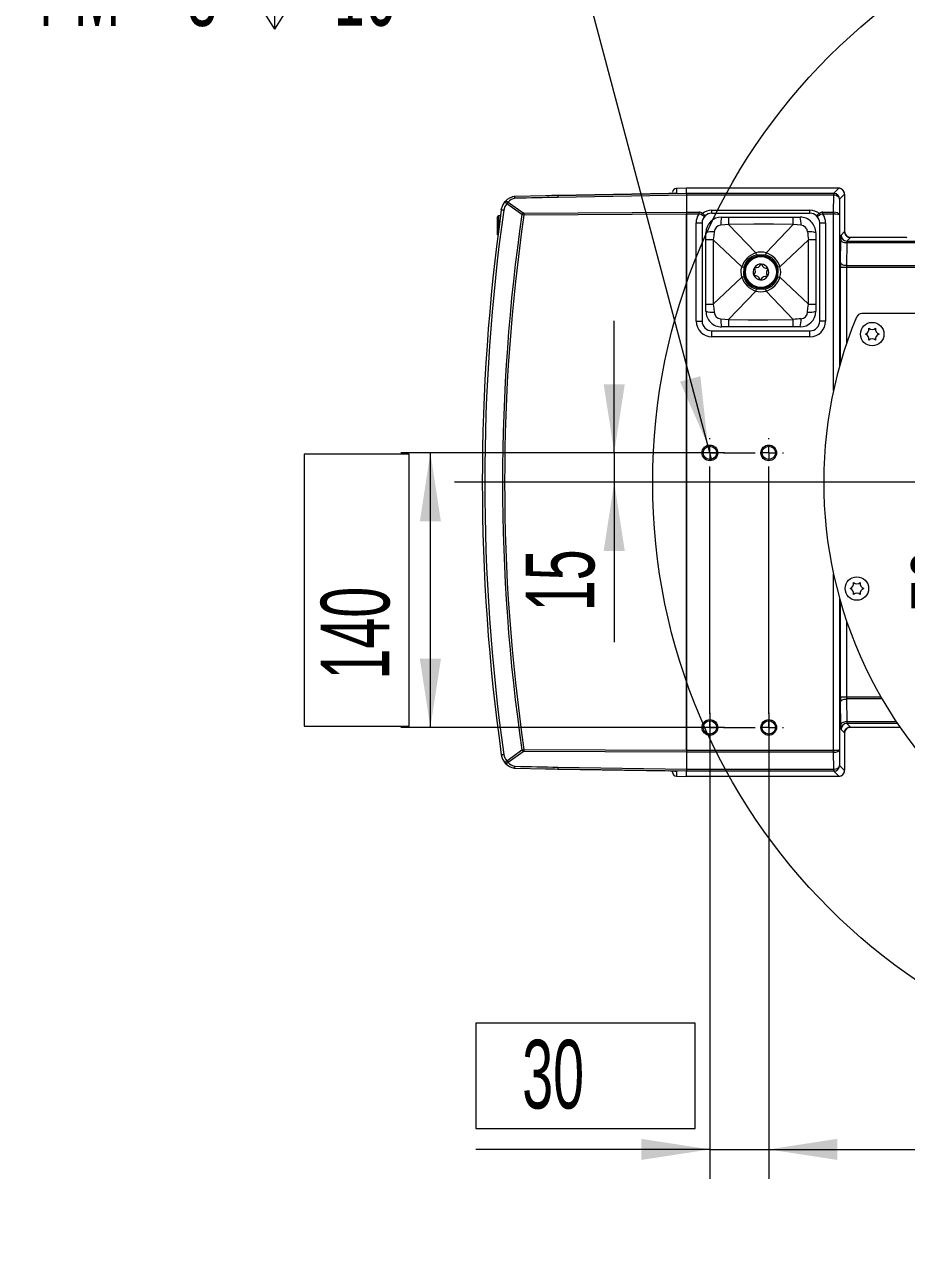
# Model space of a CAD drawing. Header units: millimetres. Extents: x 26 to 585, y 36 to 406.
# Drawn here: x 36.4 to 81.3, y 141.7 to 203.9 of the extents above; entities that cross this region are included whole.
import ezdxf

# ---------------------------------------------------------------- set-up
doc = ezdxf.new("R2010")
doc.units = ezdxf.units.MM
doc.styles.add('SLDTEXTSTYLE0', font='TXT', dxfattribs={"width": 0.605})
doc.dimstyles.new('SLDDIMSTYLE0', dxfattribs={"dimtxt": 3.5, "dimasz": 3.5, "dimexe": 0, "dimexo": 0.0625, "dimgap": 0.875, "dimtad": 1, "dimtoh": 1, "dimlfac": 10, "dimrnd": 1e-09, "dimzin": 12, "dimdsep": 46, "dimtxsty": 'SLDTEXTSTYLE0', "dimsah": 1, "dimcen": 0.09, "dimadec": 0, "dimazin": 0, "dimtfac": 1, "dimtdec": 3, "dimtofl": 0, "dimtmove": 0, "dimatfit": 3, "dimfxl": 1, "dimfrac": 2, "dimtolj": 1, "dimtzin": 12, "dimarcsym": 0})
doc.dimstyles.new('SLDDIMSTYLE1', dxfattribs={"dimtxt": 3.5, "dimasz": 3.5, "dimexe": 0, "dimexo": 0.0625, "dimgap": 0.875, "dimtad": 1, "dimtoh": 1, "dimlfac": 10, "dimrnd": 1e-09, "dimzin": 12, "dimdsep": 46, "dimtxsty": 'SLDTEXTSTYLE0', "dimsah": 1, "dimcen": 0.09, "dimadec": 0, "dimazin": 0, "dimtfac": 1, "dimtdec": 3, "dimtofl": 0, "dimtmove": 0, "dimatfit": 3, "dimfxl": 1, "dimfrac": 2, "dimtolj": 1, "dimtzin": 12, "dimarcsym": 0})
doc.dimstyles.new('SLDDIMSTYLE2', dxfattribs={"dimtxt": 3.5, "dimasz": 3.5, "dimexe": 0, "dimexo": 0.0625, "dimgap": -0.875, "dimtad": 1, "dimtoh": 1, "dimlfac": 10, "dimrnd": 1e-09, "dimzin": 12, "dimdsep": 46, "dimtxsty": 'SLDTEXTSTYLE0', "dimsah": 1, "dimcen": 0.09, "dimadec": 0, "dimazin": 0, "dimtfac": 1, "dimtdec": 3, "dimtofl": 0, "dimtmove": 0, "dimatfit": 3, "dimfxl": 1, "dimfrac": 2, "dimtolj": 1, "dimtzin": 12, "dimarcsym": 0})
doc.dimstyles.new('SLDDIMSTYLE3', dxfattribs={"dimtxt": 3.5, "dimasz": 3.5, "dimexe": 0, "dimexo": 0.0625, "dimgap": -0.875, "dimtad": 1, "dimtoh": 1, "dimlfac": 10, "dimrnd": 1e-09, "dimzin": 12, "dimdsep": 46, "dimtxsty": 'SLDTEXTSTYLE0', "dimsah": 1, "dimcen": 0.09, "dimadec": 0, "dimazin": 0, "dimtfac": 1, "dimtdec": 3, "dimtofl": 0, "dimtmove": 0, "dimatfit": 3, "dimfxl": 1, "dimfrac": 2, "dimtolj": 1, "dimtzin": 12, "dimarcsym": 0})
doc.dimstyles.new('SLDDIMSTYLE4', dxfattribs={"dimtxt": 3.5, "dimasz": 3.5, "dimexe": 0, "dimexo": 0.0625, "dimgap": 0.875, "dimtad": 0, "dimtih": 1, "dimtoh": 1, "dimlfac": 10, "dimrnd": 1e-09, "dimzin": 12, "dimdsep": 46, "dimtxsty": 'SLDTEXTSTYLE0', "dimblk1": 'NONE', "dimsah": 1, "dimcen": 0, "dimadec": 0, "dimazin": 0, "dimtfac": 1, "dimtdec": 3, "dimtmove": 0, "dimatfit": 3, "dimldrblk": 'NONE', "dimfxl": 1, "dimfrac": 2, "dimtolj": 1, "dimtzin": 12, "dimarcsym": 0})

# ---------------------------------------------------------------- blocks, each defined once
blk = doc.blocks.new('*D28')
at = {"color": 7, "linetype": 'Continuous', "lineweight": 0, "transparency": 16777216}
for p, q in [((86.087, 180.599), (86.087, 187.329)), ((86.087, 172.799), (86.087, 180.599)), ((113.029, 172.799), (84.587, 172.799)), ((86.087, 172.799), (86.087, 166.068))]:
    blk.add_line(p, q, dxfattribs=at)
for points in [[(86.087, 180.599), (86.626, 184.099), (85.549, 184.099)], [(86.087, 172.799), (85.549, 169.299), (86.626, 169.299)]]:
    blk.add_solid(points, dxfattribs=at)
at = {"color": 7, "linetype": 'Continuous', "lineweight": 0, "transparency": 16777216, "insert": (81.575, 174.026), "char_height": 3.5, "attachment_point": 1, "rotation": 90, "style": 'SLDTEXTSTYLE0'}
blk.add_mtext('78', dxfattribs=at)
blk = doc.blocks.new('*D29')
at = {"color": 7, "linetype": 'Continuous', "lineweight": 0, "transparency": 16777216}
for p, q in [((55.989, 182.027), (50.623, 182.027)), ((50.623, 182.027), (50.623, 168.17)), ((72.058, 182.099), (55.562, 182.099)), ((55.989, 168.17), (55.989, 182.027)), ((57.062, 168.099), (57.062, 182.099)), ((50.623, 168.17), (55.989, 168.17)), ((72.058, 168.099), (55.562, 168.099))]:
    blk.add_line(p, q, dxfattribs=at)
for points in [[(57.062, 182.099), (56.524, 178.599), (57.601, 178.599)], [(57.062, 168.099), (57.601, 171.599), (56.524, 171.599)]]:
    blk.add_solid(points, dxfattribs=at)
at = {"color": 7, "linetype": 'Continuous', "lineweight": 0, "transparency": 16777216, "insert": (51.477, 169.757), "char_height": 3.5, "attachment_point": 1, "rotation": 90, "style": 'SLDTEXTSTYLE0'}
blk.add_mtext(' 140 ', dxfattribs=at)
blk = doc.blocks.new('*D30')
at = {"color": 7, "linetype": 'Continuous', "lineweight": 0, "transparency": 16777216}
for p, q in [((71.308, 168.849), (71.308, 145.085)), ((74.308, 168.849), (74.308, 145.085)), ((59.371, 153.024), (59.371, 147.658)), ((70.56, 153.024), (59.371, 153.024)), ((70.56, 147.658), (70.56, 153.024)), ((59.371, 147.658), (70.56, 147.658)), ((71.308, 146.585), (59.371, 146.585)), ((71.308, 146.585), (74.308, 146.585)), ((74.308, 146.585), (81.039, 146.585))]:
    blk.add_line(p, q, dxfattribs=at)
for points in [[(71.308, 146.585), (67.808, 147.123), (67.808, 146.046)], [(74.308, 146.585), (77.808, 146.046), (77.808, 147.123)]]:
    blk.add_solid(points, dxfattribs=at)
at = {"color": 7, "linetype": 'Continuous', "lineweight": 0, "transparency": 16777216, "insert": (60.958, 152.17), "char_height": 3.5, "attachment_point": 1, "style": 'SLDTEXTSTYLE0'}
blk.add_mtext(' 30 ', dxfattribs=at)
blk = doc.blocks.new('*D31')
at = {"color": 7, "linetype": 'Continuous', "lineweight": 0, "transparency": 16777216}
for p, q in [((66.433, 182.099), (66.433, 188.829)), ((72.058, 182.099), (64.933, 182.099)), ((66.433, 182.099), (66.433, 180.599)), ((66.433, 180.599), (66.433, 172.438))]:
    blk.add_line(p, q, dxfattribs=at)
for points in [[(66.433, 182.099), (66.971, 185.599), (65.894, 185.599)], [(66.433, 180.599), (65.894, 177.099), (66.971, 177.099)]]:
    blk.add_solid(points, dxfattribs=at)
at = {"color": 7, "linetype": 'Continuous', "lineweight": 0, "transparency": 16777216, "insert": (61.921, 174.026), "char_height": 3.5, "attachment_point": 1, "rotation": 90, "style": 'SLDTEXTSTYLE0'}
blk.add_mtext('15', dxfattribs=at)
blk = doc.blocks.new('SW_SYMBOL_HOLE_DEPTH')
at = {"color": 0, "linetype": 'Continuous', "lineweight": 0}
for p, q in [((0, 875), (800, 875)), ((400, 875), (400, 75)), ((100, 555), (400, 75)), ((700, 555), (400, 75))]:
    blk.add_line(p, q, dxfattribs=at)
blk = doc.blocks.new('*D32')
at = {"color": 7, "linetype": 'Continuous', "lineweight": 0, "transparency": 16777216}
for p, q in [((65.073, 205.538), (59.073, 205.538)), ((71.205, 182.485), (65.073, 205.538)), ((71.411, 181.712), (71.205, 182.485))]:
    blk.add_line(p, q, dxfattribs=at)
blk.add_solid([(71.205, 182.485), (70.826, 186.006), (69.785, 185.729)], dxfattribs=at)
at = {"color": 7, "linetype": 'Continuous', "lineweight": 0, "transparency": 16777216, "xscale": 0.004511737089201878, "yscale": 0.004511737089201878, "zscale": 0.004511737089201878}
blk.add_blockref('SW_SYMBOL_HOLE_DEPTH', (47.311, 203.361), dxfattribs=at)
at = {"color": 7, "linetype": 'Continuous', "lineweight": 0, "transparency": 16777216, "char_height": 3.5, "attachment_point": 1, "style": 'SLDTEXTSTYLE0'}
for s, insert in [('4-M', (36.37, 207.367)), ('8', (44.643, 207.367)), ('16', (52.145, 207.377))]:
    blk.add_mtext(s, dxfattribs=dict(at, insert=insert))
blk = doc.blocks.new('_NONE')
blk = doc.blocks.new('*D34')
at = {"color": 7, "linetype": 'Continuous', "lineweight": 0, "transparency": 16777216}
for p, q in [((74.308, 168.849), (74.308, 145.085)), ((99.108, 155.838), (99.108, 145.085)), ((74.308, 146.585), (99.108, 146.585))]:
    blk.add_line(p, q, dxfattribs=at)
for points in [[(74.308, 146.585), (77.808, 146.046), (77.808, 147.123)], [(99.108, 146.585), (95.608, 147.123), (95.608, 146.046)]]:
    blk.add_solid(points, dxfattribs=at)
at = {"color": 7, "linetype": 'Continuous', "lineweight": 0, "transparency": 16777216, "insert": (82.701, 151.096), "char_height": 3.5, "attachment_point": 1, "style": 'SLDTEXTSTYLE0'}
blk.add_mtext('248', dxfattribs=at)
blk = doc.blocks.new('SW_CENTERMARKSYMBOL_7')
at = {"color": 0, "linetype": 'Continuous', "lineweight": 0}
for p, q in [((0, 0.7), (0, 22.319)), ((-0.7, 0), (-40.809, 0)), ((0, 0), (-0.35, 0)), ((0, 0), (0, 0.35)), ((0, 0), (0, -0.35)), ((0, 0), (0.35, 0)), ((0.7, 0), (43.821, 0)), ((0, -0.7), (0, -24.761))]:
    blk.add_line(p, q, dxfattribs=at)
blk = doc.blocks.new('SW_CENTERMARKSYMBOL_8')
at = {"color": 0, "linetype": 'Continuous', "lineweight": 0}
for p, q in [((0, 0.7), (0, 0.75)), ((3, 0.7), (3, 0.75)), ((-0.7, 0), (-0.75, 0)), ((0, 0), (-0.35, 0)), ((0, 0), (0, 0.35)), ((0, 0), (0, -0.35)), ((0, 0), (0.35, 0)), ((0.7, 0), (2.3, 0)), ((3, 0), (2.65, 0)), ((3, 0), (3, 0.35)), ((3, 0), (3, -0.35)), ((3, 0), (3.35, 0)), ((3.7, 0), (3.75, 0)), ((0, -13.3), (0, -0.7)), ((3, -13.3), (3, -0.7)), ((0, -14), (0, -13.65)), ((3, -14), (3, -13.65)), ((-0.7, -14), (-0.75, -14)), ((0, -14), (-0.35, -14)), ((0, -14), (0, -14.35)), ((0, -14), (0.35, -14)), ((0.7, -14), (2.3, -14)), ((3, -14), (2.65, -14)), ((3, -14), (3, -14.35)), ((3, -14), (3.35, -14)), ((3.7, -14), (3.75, -14)), ((0, -14.7), (0, -14.75)), ((3, -14.7), (3, -14.75))]:
    blk.add_line(p, q, dxfattribs=at)

msp = doc.modelspace()

# ---------------------------------------------------------------- linework, layer by layer
at = {"color": 7, "linetype": 'Continuous', "lineweight": 15}
for p, q in [((70.108221, 195.593251), (69.604729, 195.584307)), ((69.604729, 195.584307), (69.604729, 195.336769)), ((70.108221, 195.331714), (70.108221, 195.593251)), ((77.876891, 195.587922), (70.108221, 195.587922)), ((70.108221, 195.331714), (70.108221, 195.587922)), ((77.620685, 195.331714), (77.876891, 195.587922)), ((61.022742, 194.886043), (61.797164, 194.337895)), ((61.341015, 195.172048), (61.224131, 195.144961)), ((61.356963, 195.174178), (61.36894, 195.175172)), ((61.369283, 195.172166), (61.36894, 195.175172)), ((62.939242, 195.207215), (61.369244, 195.174135)), ((63.564155, 195.218616), (70.108221, 195.331714)), ((69.21171, 195.318931), (63.564155, 195.218616)), ((70.108221, 195.23386), (63.564155, 195.120762)), ((70.108221, 195.331714), (70.108221, 195.23386)), ((70.108221, 195.331714), (77.620685, 195.331714)), ((70.108221, 195.23386), (70.108221, 194.366493)), ((70.108221, 195.233845), (70.108221, 194.366501)), ((77.620685, 195.233845), (70.108221, 195.233845)), ((77.613167, 194.366501), (77.622154, 195.233835)), ((77.620685, 195.233845), (77.620685, 195.331714)), ((77.921612, 195.032733), (77.913366, 194.236951)), ((78.176845, 195.287968), (77.921612, 195.032733)), ((78.182174, 193.331444), (78.182174, 194.988013)), ((60.47822, 193.718577), (60.47822, 194.12734)), ((60.634939, 194.181097), (60.526476, 194.17731)), ((60.67846, 194.494857), (60.678091, 194.492229)), ((61.831699, 194.32684), (70.108221, 194.366493)), ((70.108221, 194.264408), (61.831699, 194.224755)), ((70.108221, 194.366501), (70.743478, 194.366501)), ((70.108221, 194.366493), (70.108221, 194.264408)), ((70.108221, 166.932746), (70.108221, 194.264408)), ((70.743478, 194.264399), (70.108221, 194.264399)), ((70.108221, 194.264399), (70.108221, 166.932755)), ((70.743478, 194.366501), (70.743478, 194.264399)), ((71.408219, 194.319297), (71.408219, 194.466146)), ((71.408219, 194.466146), (76.40822, 194.466146)), ((71.408219, 194.319297), (76.40822, 194.319297)), ((71.908219, 194.119296), (72.266723, 194.119296)), ((72.266723, 194.119296), (75.549717, 194.119296)), ((75.549717, 194.119296), (75.908221, 194.119296)), ((76.40822, 194.319297), (76.40822, 194.466146)), ((77.072963, 194.264399), (77.072963, 194.366501)), ((77.072963, 194.366501), (77.613167, 194.366501)), ((77.613167, 194.264399), (77.072963, 194.264399)), ((77.613167, 194.264399), (77.613167, 194.366501)), ((77.613411, 194.264399), (77.613167, 194.264399)), ((60.47822, 193.718577), (60.526476, 193.718577)), ((60.47822, 193.207461), (60.47822, 193.718577)), ((70.60822, 188.819296), (70.60822, 193.819296)), ((70.60822, 193.819296), (70.90822, 193.819296)), ((70.90822, 193.819296), (70.90822, 188.819296)), ((72.263632, 193.745362), (72.263632, 193.745361)), ((72.263632, 193.745361), (73.646439, 192.290485)), ((75.552809, 193.745361), (74.170002, 192.290485)), ((76.90822, 193.819296), (77.20822, 193.819296)), ((76.90822, 188.819296), (76.90822, 193.819296)), ((77.20822, 193.819296), (77.20822, 188.819296)), ((71.10822, 192.960792), (71.10822, 193.319296)), ((71.10822, 189.6778), (71.10822, 192.960792)), ((71.482153, 192.963886), (71.482156, 192.963884)), ((71.482156, 192.963884), (72.937031, 191.581077)), ((76.334285, 192.963884), (74.879409, 191.581077)), ((76.334287, 192.963886), (76.334285, 192.963884)), ((76.708219, 193.319296), (76.708219, 192.960792)), ((76.708219, 192.960792), (76.708219, 189.6778)), ((77.974139, 191.800407), (77.98621, 192.95314)), ((77.993541, 193.195845), (78.176845, 193.379148)), ((78.476799, 193.079194), (78.293496, 192.89589)), ((81.334631, 193.079194), (78.476799, 193.079194)), ((81.351995, 193.06183), (81.334631, 193.079194)), ((78.286164, 192.798808), (78.274093, 191.646075)), ((71.482156, 189.674708), (72.937031, 191.057515)), ((76.334285, 189.674708), (74.879409, 191.057515)), ((78.27285, 191.543187), (77.972896, 191.543187)), ((72.263632, 188.893231), (73.646439, 190.348107)), ((75.552809, 188.893231), (74.170002, 190.348107)), ((71.10822, 189.319296), (71.10822, 189.6778)), ((76.708219, 189.6778), (76.708219, 189.319296)), ((84.45114, 189.198578), (79.058283, 189.198578)), ((70.60822, 188.819296), (70.90822, 188.819296)), ((72.266723, 188.519296), (71.908219, 188.519296)), ((72.263632, 188.89323), (72.263632, 188.893231)), ((75.549717, 188.519296), (72.266723, 188.519296)), ((75.908221, 188.519296), (75.549717, 188.519296)), ((77.20822, 188.819296), (76.90822, 188.819296)), ((71.408219, 188.319296), (76.40822, 188.319296)), ((71.408219, 188.019296), (71.408219, 188.319296)), ((76.40822, 188.019296), (71.408219, 188.019296)), ((76.40822, 188.019296), (76.40822, 188.319296)), ((77.972896, 169.653967), (78.27285, 169.653967)), ((77.98621, 168.244014), (77.974139, 169.396747)), ((78.274093, 169.551079), (78.286164, 168.398346)), ((78.176845, 167.818006), (77.993541, 168.00131)), ((80.866068, 168.301264), (78.293496, 168.301264)), ((78.293496, 168.301264), (78.476799, 168.117961)), ((78.476799, 168.117961), (80.990984, 168.117961)), ((78.182174, 166.209141), (78.182174, 167.865711)), ((61.797164, 166.85926), (61.022742, 166.311111)), ((61.831699, 166.9724), (70.108221, 166.932746)), ((70.108221, 166.830661), (61.831699, 166.870315)), ((70.108221, 166.932755), (77.613167, 166.932755)), ((70.108221, 166.932746), (70.108221, 166.830661)), ((70.108221, 166.830661), (70.108221, 165.963294)), ((77.613167, 166.830654), (70.108221, 166.830654)), ((70.108221, 166.830654), (70.108221, 165.963309)), ((77.613167, 166.932755), (77.613411, 166.932755)), ((77.613167, 166.830654), (77.613167, 166.932755)), ((77.622154, 165.96332), (77.613167, 166.830654)), ((77.913366, 166.960203), (77.921612, 166.164421)), ((60.678091, 166.704925), (60.67846, 166.702298)), ((77.921612, 166.164421), (78.176845, 165.909187)), ((61.224131, 166.052193), (61.314557, 166.031238)), ((61.356963, 166.022977), (61.36894, 166.021983)), ((61.369283, 166.024988), (61.36894, 166.021983)), ((61.369244, 166.02302), (62.939242, 165.989939)), ((63.564155, 166.076393), (70.108221, 165.963294)), ((70.108221, 165.86544), (63.564155, 165.978538)), ((63.564155, 165.978538), (69.21171, 165.878224)), ((69.408221, 165.812787), (69.408221, 165.87146)), ((69.604729, 165.860386), (69.604729, 165.612847)), ((69.604729, 165.612847), (70.108221, 165.603904)), ((70.108221, 165.963309), (77.620685, 165.963309)), ((70.108221, 165.963294), (70.108221, 165.86544)), ((70.108221, 165.603904), (70.108221, 165.86544)), ((77.620685, 165.86544), (70.108221, 165.86544)), ((70.108221, 165.609232), (70.108221, 165.86544)), ((70.108221, 165.609232), (77.876891, 165.609232)), ((77.620685, 165.86544), (77.620685, 165.963309)), ((77.876891, 165.609232), (77.620685, 165.86544))]:
    msp.add_line(p, q, dxfattribs=at)
at = {"color": 8, "linetype": 'Continuous', "lineweight": 15}
for p, q in [((69.604729, 195.336769), (69.576899, 195.334331)), ((60.526476, 194.17731), (60.526476, 193.718577)), ((77.613411, 185.286133), (77.613411, 194.264399)), ((77.913366, 194.236951), (77.913366, 186.495876)), ((60.526476, 193.718577), (60.572628, 193.718577)), ((60.526476, 193.718577), (60.526476, 193.364997)), ((60.47822, 193.207461), (60.506324, 193.207461)), ((78.293496, 192.89589), (86.657272, 192.89589)), ((86.562131, 192.798808), (78.286164, 192.798808)), ((78.274093, 191.646075), (85.536087, 191.646075)), ((77.972896, 186.705789), (77.972896, 191.543187)), ((78.27285, 191.543187), (78.27285, 187.661674)), ((85.452982, 191.543187), (78.27285, 191.543187)), ((77.613411, 166.932755), (77.613411, 175.911022)), ((77.913366, 174.701279), (77.913366, 166.960203)), ((77.972896, 169.653967), (77.972896, 174.491365)), ((78.27285, 173.53548), (78.27285, 169.653967)), ((78.27285, 169.653967), (80.023789, 169.653967)), ((80.083164, 169.551079), (78.274093, 169.551079)), ((78.286164, 168.398346), (80.800999, 168.398346))]:
    msp.add_line(p, q, dxfattribs=at)
at = {"color": 7, "linetype": 'Continuous', "lineweight": 15, "flags": 128}
for points in [[(78.182218, 194.988013), (78.182144, 195.039142), (78.181582, 195.132836), (78.180505, 195.212827), (78.178904, 195.273274), (78.17758, 195.299139), (78.17552, 195.321285), (78.171998, 195.34375), (78.157798, 195.393892), (78.110305, 195.476657), (78.057649, 195.5255)], [(60.678093, 194.492229), (60.752336, 194.733765), (60.878227, 194.91846)], [(60.952018, 194.794626), (60.857604, 194.656112), (60.801903, 194.474859)], [(60.878227, 194.91846), (60.887969, 194.925449), (60.900802, 194.929273), (60.91644, 194.929848), (60.934536, 194.92716), (60.954679, 194.921271), (60.976423, 194.912309), (60.999281, 194.900479), (61.022742, 194.886043)], [(61.726386, 194.246156), (61.419124, 194.463625), (60.952018, 194.794626)], [(69.513599, 195.330194), (69.439677, 195.326778), (69.212667, 195.318962), (69.21171, 195.318931)], [(60.678093, 194.492229), (60.680265, 194.491924), (60.686741, 194.491016), (60.697375, 194.489523), (60.711936, 194.48748), (60.730104, 194.484932), (60.751475, 194.481934), (60.775585, 194.478551), (60.801903, 194.474859)], [(61.831699, 194.224755), (61.775399, 194.233216), (61.726386, 194.246156)], [(61.797164, 194.337895), (61.812956, 194.329821), (61.831699, 194.32684)], [(71.065394, 194.183261), (71.064312, 194.182257), (71.039365, 194.166369), (70.990417, 194.165019), (70.933626, 194.195936), (70.871259, 194.250972)], [(76.945182, 194.250972), (76.882815, 194.195936), (76.826022, 194.165019), (76.777075, 194.166369), (76.752129, 194.182257), (76.751045, 194.183261)], [(77.6139, 194.366496), (77.613843, 194.354759), (77.613785, 194.342616), (77.613726, 194.330124), (77.613665, 194.317336), (77.613602, 194.304311), (77.613539, 194.291107), (77.613475, 194.277784), (77.613411, 194.264399)], [(72.263632, 193.745361), (72.263626, 193.745361), (72.06432, 193.719287), (71.862552, 193.703354)], [(75.552809, 193.745362), (75.552803, 193.745362), (74.552833, 193.752534), (73.552827, 193.753634), (72.263638, 193.745362), (72.263632, 193.745362)], [(75.953888, 193.703354), (75.753454, 193.719161), (75.552815, 193.745361), (75.552809, 193.745361)], [(71.482153, 192.963886), (71.482153, 192.96388), (71.474982, 191.963909), (71.473883, 190.963902), (71.482153, 189.674713), (71.482153, 189.674707)], [(71.524162, 193.364965), (71.508355, 193.16453), (71.482156, 192.96389), (71.482156, 192.963884)], [(76.334287, 189.674708), (76.334287, 189.674713), (76.341457, 190.674684), (76.342557, 191.674691), (76.334287, 192.96388), (76.334287, 192.963886)], [(78.286164, 192.798808), (78.22819, 192.802164), (78.172402, 192.811212), (78.120902, 192.825611), (78.075633, 192.844819), (78.038303, 192.86811), (78.010317, 192.894607), (77.992732, 192.923311), (77.98621, 192.95314)], [(78.47273, 193.081606), (78.454266, 193.080154), (78.364103, 193.101391), (78.296635, 193.139692), (78.247818, 193.18598), (78.214979, 193.233765), (78.195527, 193.27673), (78.186511, 193.306845), (78.183311, 193.322075), (78.181831, 193.331386), (78.181263, 193.336036), (78.1813, 193.335532)], [(73.64666, 192.29008), (73.646546, 192.290349), (73.646439, 192.290485)], [(73.64666, 192.29008), (73.666529, 192.197996), (73.669896, 192.1824)], [(74.16978, 192.29008), (74.149911, 192.197996), (74.146544, 192.1824)], [(74.170002, 192.290485), (74.169835, 192.290244), (74.16978, 192.29008)], [(74.146544, 192.1824), (73.760442, 192.197602), (73.669896, 192.1824)], [(78.274093, 191.646075), (78.216119, 191.649431), (78.16033, 191.658479), (78.108832, 191.672878), (78.063563, 191.692086), (78.026232, 191.715377), (77.998246, 191.741874), (77.980661, 191.770578), (77.974139, 191.800407)], [(72.937031, 191.057515), (72.937031, 191.05752), (72.897635, 191.30708), (72.906278, 191.443924), (72.937031, 191.581072), (72.937031, 191.581077)], [(72.937031, 191.581077), (72.937272, 191.58091), (72.937436, 191.580855)], [(72.937436, 191.057737), (72.937168, 191.057623), (72.937031, 191.057515)], [(72.937436, 191.580855), (73.029519, 191.560987), (73.045115, 191.557621)], [(73.045115, 191.080971), (73.029519, 191.077606), (72.937436, 191.057737)], [(73.045115, 191.557621), (73.029915, 191.171519), (73.045115, 191.080971)], [(74.879003, 191.580855), (74.78692, 191.560987), (74.771325, 191.557621)], [(74.771325, 191.080971), (74.786525, 191.467074), (74.771325, 191.557621)], [(74.771325, 191.080971), (74.78692, 191.077606), (74.879003, 191.057737)], [(74.879003, 191.580855), (74.879273, 191.580969), (74.879409, 191.581077)], [(74.879409, 191.057515), (74.879167, 191.057682), (74.879003, 191.057737)], [(73.669896, 190.456192), (73.666529, 190.440596), (73.64666, 190.348513)], [(73.669896, 190.456192), (74.055997, 190.440991), (74.146544, 190.456192)], [(74.146544, 190.456192), (74.149911, 190.440596), (74.16978, 190.348513)], [(73.646439, 190.348107), (73.646606, 190.348349), (73.64666, 190.348513)], [(74.16978, 190.348513), (74.169893, 190.348243), (74.170002, 190.348107)], [(71.482156, 189.674708), (71.482156, 189.674702), (71.50823, 189.475395), (71.524162, 189.273628)], [(76.292277, 189.273628), (76.308086, 189.474063), (76.334284, 189.674702), (76.334285, 189.674708)], [(71.862552, 188.935238), (72.062985, 188.919431), (72.263626, 188.893233), (72.263632, 188.893231)], [(72.263632, 188.89323), (72.263638, 188.89323), (73.263607, 188.886059), (74.263614, 188.884959), (75.552803, 188.89323), (75.552809, 188.89323)], [(77.974139, 169.396747), (77.980661, 169.426576), (77.998246, 169.45528), (78.026232, 169.481777), (78.063563, 169.505069), (78.108832, 169.524276), (78.16033, 169.538675), (78.216119, 169.547723), (78.274093, 169.551079)], [(77.98621, 168.244014), (77.992732, 168.273843), (78.010317, 168.302547), (78.038303, 168.329045), (78.075633, 168.352336), (78.120902, 168.371543), (78.172402, 168.385942), (78.22819, 168.39499), (78.286164, 168.398346)], [(78.181344, 167.862093), (78.181287, 167.861357), (78.182566, 167.870701), (78.186191, 167.888963), (78.194405, 167.917246), (78.222058, 167.97552), (78.272315, 168.037007), (78.336617, 168.082919), (78.41434, 168.110269)], [(78.41434, 168.110269), (78.420777, 168.112534), (78.477266, 168.114456)], [(60.952018, 166.402529), (61.259098, 166.620185), (61.726386, 166.950999)], [(61.726386, 166.950999), (61.776964, 166.964262), (61.831699, 166.9724)], [(61.831699, 166.870315), (61.813469, 166.867501), (61.797164, 166.85926)], [(77.613411, 166.932755), (77.613475, 166.919371), (77.613539, 166.906048), (77.613602, 166.892844), (77.613665, 166.879819), (77.613726, 166.867031), (77.613785, 166.854539), (77.613843, 166.842396), (77.6139, 166.830658)], [(60.678093, 166.704925), (60.680265, 166.705231), (60.686741, 166.706138), (60.697375, 166.707631), (60.711936, 166.709674), (60.730104, 166.712222), (60.751475, 166.71522), (60.775585, 166.718603), (60.801903, 166.722296)], [(61.022742, 166.311111), (60.999281, 166.296675), (60.976423, 166.284845), (60.954679, 166.275884), (60.934536, 166.269995), (60.91644, 166.267306), (60.900802, 166.267882), (60.887969, 166.271705), (60.878227, 166.278694)], [(78.063359, 165.675338), (78.10516, 165.714309), (78.138938, 165.76278), (78.159722, 165.808491), (78.170664, 165.846882), (78.174994, 165.871766), (78.176577, 165.885631), (78.177715, 165.900045), (78.17921, 165.932319), (78.180673, 165.993723), (78.181718, 166.079817), (78.182187, 166.176128), (78.182218, 166.209141)], [(69.52051, 165.866774), (69.532947, 165.866212), (69.568605, 165.864077), (69.57712, 165.863363), (69.576631, 165.86343)]]:
    msp.add_lwpolyline(points, dxfattribs=at)
at = {"color": 8, "linetype": 'Continuous', "lineweight": 15, "flags": 128}
for points in [[(69.604729, 195.336769), (69.565467, 195.332594), (69.513599, 195.330194)], [(69.520567, 165.866637), (69.565467, 165.864561), (69.604729, 165.860386)], [(69.604729, 165.860386), (69.566212, 165.864816), (69.531281, 165.875744)]]:
    msp.add_lwpolyline(points, dxfattribs=at)
at = {"color": 7, "linetype": 'Continuous', "lineweight": 0}
msp.add_circle((99.10822, 180.598577), 30.715519, dxfattribs=at)
at = {"color": 7, "linetype": 'Continuous', "lineweight": 15}
for centre, radius in [((73.90822, 191.319296), 0.845), ((73.90822, 191.319296), 0.815), ((73.90822, 191.319296), 0.806213), ((73.90822, 191.319296), 0.79), ((79.582179, 188.151718), 0.6), ((71.30822, 182.098577), 0.4), ((71.30822, 182.098577), 0.34), ((74.30822, 182.098577), 0.4), ((74.30822, 182.098577), 0.34), ((78.800632, 175.180834), 0.6), ((71.30822, 168.098577), 0.4), ((71.30822, 168.098577), 0.34), ((74.30822, 168.098577), 0.4), ((74.30822, 168.098577), 0.34)]:
    msp.add_circle(centre, radius, dxfattribs=at)
for centre, radius, start, end in [((69.608205, 195.384353), 0.199984, 90.99618625, 179.99572045), ((77.898016, 195.354272), 0.234097, 47.00687342, 95.22393089), ((77.876783, 195.28786), 0.300062, 0.02055636, 89.97944364), ((61.471847, 194.383115), 0.799362, 98.26313491, 137.95480986), ((61.052997, 194.9387), 0.175938, 186.60576846, 234.9739568), ((61.432714, 194.495806), 0.566005, 136.41280661, 148.13330087), ((61.468165, 194.485632), 0.598941, 98.83822133, 138.04623502), ((61.372745, 194.995198), 0.179675, 95.03941347, 100.171615), ((60.715346, 194.996692), 0.665712, 6.9687392, 15.46262782), ((65.514864, 195.169689), 1.951322, 178.5632215, 181.4367785), ((69.469322, 196.630353), 1.301045, 271.95051927, 274.65811802), ((79.842354, 195.216092), 2.220271, 177.01577716, 179.54213671), ((159.70822, 180.598577), 100, 172.01368806, 187.98631194), ((159.70822, 180.598577), 99.874974, 172.01368806, 187.98631194), ((60.52822, 194.12734), 0.05, 92, 180), ((155.442479, 180.598577), 94.704606, 171.71444003, 188.28555997), ((155.43732, 180.598577), 94.592204, 171.71762485, 188.28237515), ((62.2082, 193.947604), 0.566814, 136.48299614, 148.21592835), ((71.714476, 194.275797), 9.882909, 179.70408216, 180.29591784), ((71.40822, 193.819296), 0.8, 146.19420749, 180), ((70.75465, 194.08366), 0.283061, 51.99229289, 92.2619617), ((70.794786, 194.137947), 0.136465, 55.91764541, 112.08486371), ((71.254844, 193.911542), 0.512201, 129.51354101, 138.49471865), ((71.40822, 193.819296), 0.5, 133.28681466, 180), ((71.40822, 193.666146), 0.8, 90, 126.80460007), ((70.73462, 193.954744), 0.402034, 34.63888403, 61.09447971), ((71.40822, 193.819296), 0.5, 90, 133.28681466), ((71.90822, 193.319296), 0.8, 90.00012537, 179.99998135), ((72.948367, 193.794621), 1.089644, 162.66459987, 184.80462966), ((85.392514, 193.823834), 13.129116, 178.71048678, 180.34245559), ((62.436513, 193.823886), 13.116531, 359.65698968, 1.29052456), ((74.868053, 193.794615), 1.089664, 355.19577817, 17.33539794), ((75.908223, 193.3193), 0.799997, 359.99975864, 90.00013463), ((76.40822, 193.666146), 0.8, 53.19539993, 90), ((76.40822, 193.819296), 0.5, 46.71318534, 90), ((77.14784, 193.88176), 0.498346, 121.49512992, 142.77088375), ((76.40822, 193.819296), 0.5, 0, 46.71318534), ((77.055734, 194.102442), 0.26462, 86.26700675, 129.47873866), ((76.561597, 193.911542), 0.512201, 41.50528135, 50.48645899), ((77.020565, 194.148321), 0.127357, 65.70548974, 126.29200113), ((76.40822, 193.819296), 0.8, 0, 33.80579251), ((71.891127, 193.336389), 0.368076, 94.45245054, 175.54729715), ((75.925314, 193.336391), 0.368074, 4.4525102, 85.5474898), ((71.432912, 192.279063), 1.08973, 85.19665515, 107.3349266), ((71.403619, 179.852052), 13.112068, 89.65683097, 91.29091535), ((76.383529, 192.279083), 1.089709, 72.66486431, 94.80355394), ((78.975507, 193.443257), 2.684372, 181.67131443, 190.28701301), ((76.412821, 179.85222), 13.1119, 88.70907417, 90.3431795), ((78.293601, 193.19595), 0.30006, 180.02013016, 269.97986984), ((78.476906, 193.379255), 0.300061, 180.02038891, 269.97961109), ((73.976961, 191.250555), 1.090738, 107.62726287, 162.37279732), ((73.90822, 191.543019), 0.791981, 70.6984538, 109.3015462), ((73.839486, 191.250563), 1.090729, 17.62694908, 72.37299073), ((73.856436, 191.371078), 0.832491, 102.94842364, 167.05130306), ((73.90822, 191.319296), 0.4, 86.57060114, 146.57060114), ((73.659611, 191.816392), 0.275798, 256.60501592, 336.53650957), ((73.930952, 191.698613), 0.020003, 86.57160038, 156.53000077), ((73.930951, 191.698618), 0.019998, 16.60134865, 86.569783), ((73.90822, 191.319296), 0.4, 26.57060114, 86.57060114), ((74.214417, 191.783152), 0.275804, 196.60574123, 276.53575517), ((73.96001, 191.371085), 0.832483, 12.94832542, 77.05181124), ((73.97696, 191.388037), 1.090738, 197.62723538, 252.37276462), ((73.856436, 191.267513), 0.83249, 192.9486166, 257.05158838), ((73.90822, 191.319296), 0.4, 146.57060114, 206.57060114), ((73.568349, 191.149322), 0.019995, 136.5936898, 206.5780146), ((73.90822, 191.319296), 0.4, 206.57060114, 266.57060114), ((73.568356, 191.149324), 0.020002, 206.57460483, 276.53189978), ((73.353416, 191.352542), 0.275799, 316.60534186, 36.53640796), ((73.602025, 190.855444), 0.2758, 16.60515152, 96.53607938), ((73.59109, 191.52864), 0.020004, 146.57464737, 216.52317676), ((73.591085, 191.528643), 0.019998, 76.60406358, 146.57357599), ((73.90822, 191.319296), 0.4, 266.57060114, 326.57060114), ((74.156828, 190.822201), 0.275797, 76.60454901, 156.53654538), ((73.960002, 191.267514), 0.832492, 282.94860352, 347.05132815), ((73.839488, 191.388029), 1.090727, 287.62694952, 342.37305048), ((74.463026, 191.286049), 0.275801, 136.6052885, 216.53599465), ((74.225354, 191.109953), 0.020002, 256.61122279, 326.56641678), ((74.225352, 191.109951), 0.020002, 326.57376614, 36.53150104), ((73.90822, 191.319296), 0.4, 326.57060114, 26.57060114), ((74.248084, 191.489266), 0.020004, 26.57937179, 96.52713281), ((74.248084, 191.489271), 0.020002, 316.60652122, 26.56518317), ((73.986513, 191.319296), 0.930479, 343.65980968, 16.34019032), ((73.885488, 190.939975), 0.019998, 196.60134865, 266.569783), ((73.885488, 190.939979), 0.020002, 266.56980758, 336.53179357), ((73.90822, 191.32827), 1.014519, 255.04650302, 284.95349698), ((71.403619, 202.78654), 13.112068, 268.70908465, 270.34316903), ((71.432907, 190.359495), 1.089695, 252.66481872, 274.80380235), ((71.908219, 189.319295), 0.799999, 179.99990618, 269.9999871), ((71.891126, 189.302202), 0.368074, 184.45240397, 265.54772218), ((75.90822, 189.319296), 0.8, 270.00008533, 0.00002139), ((75.92532, 189.302195), 0.368067, 274.45155688, 355.54856927), ((76.383535, 190.359475), 1.089675, 265.19598856, 287.33539037), ((76.412821, 202.786372), 13.1119, 269.6568205, 271.29092583), ((79.058282, 188.898577), 0.3, 90, 157.51208978), ((71.40822, 188.819296), 0.8, 180, 270), ((71.40822, 188.819296), 0.5, 180, 270), ((72.948364, 188.843971), 1.089641, 175.19534273, 197.33542774), ((85.392536, 188.814759), 13.129139, 179.65754582, 181.28951181), ((62.436491, 188.814707), 13.116553, 358.70947685, 0.34300891), ((76.032157, 186.252203), 2.684177, 91.67093425, 100.28722674), ((74.868056, 188.843977), 1.089661, 342.66457445, 4.80424944), ((76.40822, 188.819296), 0.5, 270, 0), ((76.40822, 188.819296), 0.8, 270, 0), ((99.10822, 180.598577), 22, 157.51208978, 259.61114218), ((79.165064, 188.39254), 0.249999, 285.57259112, 14.42709691), ((79.165061, 187.910895), 0.250001, 345.57325838, 74.42693161), ((79.582179, 188.633364), 0.250001, 225.57327203, 314.42672797), ((79.582179, 187.670072), 0.250001, 45.57327203, 134.42672797), ((79.999297, 188.392541), 0.250001, 165.57340723, 254.42648223), ((79.999298, 187.910894), 0.250002, 105.57368604, 194.42654647), ((78.383516, 175.421656), 0.249999, 285.57270461, 14.42710539), ((78.800632, 175.662479), 0.25, 225.57299826, 314.42700174), ((79.217751, 175.421657), 0.250002, 165.57337404, 254.42639345), ((78.383515, 174.940011), 0.25, 345.57320654, 74.42704444), ((78.800632, 174.69919), 0.25, 45.57299826, 134.42700174), ((79.217748, 174.940012), 0.25, 105.57309482, 194.4270767), ((78.293601, 168.001204), 0.30006, 90.02013016, 179.97986984), ((78.476906, 167.817899), 0.300061, 90.02038891, 179.97961109), ((62.2082, 167.24955), 0.566814, 211.78407165, 223.51700386), ((71.714476, 166.921357), 9.882909, 179.70408216, 180.29591784), ((61.466885, 166.815197), 0.796463, 187.95823918, 222.34603705), ((61.393461, 166.804882), 0.597294, 187.94766003, 222.34766223), ((61.052997, 166.258455), 0.175938, 125.0260432, 173.39423154), ((61.47126, 166.812942), 0.798191, 222.01486131, 261.76719392), ((61.432714, 166.701348), 0.566005, 211.86669913, 223.58719339), ((61.467828, 166.710899), 0.598274, 221.93101248, 261.18453117), ((60.715403, 166.200451), 0.665655, 344.53700641, 353.03162657), ((61.368996, 166.173875), 0.151377, 259.34827523, 265.4406963), ((61.376108, 166.207353), 0.185492, 259.58074713, 267.68492092), ((65.514864, 166.027466), 1.951322, 178.5632215, 181.4367785), ((68.518994, 143.291719), 22.597125, 87.45964651, 88.24331935), ((69.608205, 165.812802), 0.199984, 180.00427955, 269.00381375), ((79.842354, 165.981062), 2.220271, 180.45786329, 182.98422284), ((77.876783, 165.909295), 0.300062, 270.02055636, 359.97944364), ((77.898983, 165.85119), 0.240714, 264.79349529, 313.06821783)]:
    msp.add_arc(centre, radius, start, end, dxfattribs=at)
at = {"color": 8, "linetype": 'Continuous', "lineweight": 15}
for centre, radius, start, end in [((58.616172, 194.925214), 2.764164, 3.15740643, 5.12568036), ((58.616578, 166.271911), 2.763757, 354.87417468, 356.84273853)]:
    msp.add_arc(centre, radius, start, end, dxfattribs=at)
at = {"color": 7, "linetype": 'Continuous', "lineweight": 15}
for centre, major_axis, ratio, start_param, end_param in [((56.829219, 194.701132), (12.822638, 0.381031), 0.020105912, 1.017204172, 1.207711531), ((56.832709, 194.599047), (12.823819, 0.483356), 0.033496288, 1.016916141, 1.07342091), ((77.619606, 195.030682), (0.113488, 0.279043), 0.995154213, 0.369675943, 0.384378838), ((77.619606, 195.132783), (0.039682, 0.093195), 0.985163549, 0.382482232, 0.397185126), ((77.621658, 195.032734), (0.299963, -0.004876), 0.670296436, 0.024246714, 1.580035559), ((77.621658, 195.032734), (0.274803, -0.120818), 0.995195106, 0.415993231, 1.971782077), ((78.176937, 194.988013), (0, 0.3), 0.017455065, 4.71238898, 6.300638599), ((77.611665, 194.068514), (0.299984, -0.003109), 0.993299289, 1.57364055, 1.576086361), ((77.613411, 194.236952), (0.3, -0.000483), 0.091491647, 0.017600638, 1.570943672), ((77.613411, 194.236952), (0.29999, -0.00252), 0.431811522, 0.019449858, 1.572792892), ((77.993694, 192.69592), (0, 0.5), 0.017455065, 0.017453293, 1.03044239), ((78.177119, 192.479285), (0, 0.9), 0.017455065, 5.955662618, 6.3006386), ((78.293648, 192.69592), (0, 0.2), 0.043637662, 0.017453293, 1.03044239), ((77.981623, 191.543187), (0, 0.5), 0.017455065, 1.030442391, 1.570796327), ((78.281577, 191.543187), (0, 0.2), 0.043637662, 1.03044239, 1.570796327), ((77.981623, 169.653967), (0, 0.5), 0.017455065, 1.570796327, 2.111150263), ((78.281577, 169.653967), (0, 0.2), 0.043637662, 1.570796327, 2.111150263), ((77.993694, 168.501234), (0, 0.5), 0.017455065, 2.111150263, 3.124139361), ((78.293648, 168.501234), (0, 0.2), 0.043637662, 2.111150263, 3.124139361), ((78.177119, 168.717869), (0, 0.9), 0.017455065, 3.124139361, 3.469115343), ((77.611665, 167.12864), (0.299984, 0.003109), 0.993299289, 4.707098946, 4.709544758), ((77.613411, 166.960203), (0.3, 0.000483), 0.091491647, 4.712241635, 6.265584669), ((77.613411, 166.960203), (0.29999, 0.00252), 0.431811522, 4.710392415, 6.263735449), ((56.829219, 166.496023), (12.822638, -0.381031), 0.020105912, 5.075473776, 5.265981135), ((77.621658, 166.164421), (0.299963, 0.004876), 0.670296436, 4.703149748, 6.258938593), ((77.621658, 166.164421), (0.274803, 0.120818), 0.995195106, 4.311403231, 5.867192076), ((78.176937, 166.209142), (0, 0.3), 0.017455065, 3.124139361, 4.71238898), ((56.832709, 166.598107), (12.823819, -0.483356), 0.033496288, 5.209665255, 5.266269167), ((77.619606, 166.064372), (-0.039682, 0.093195), 0.985163549, 2.744407527, 2.759110422), ((77.619606, 166.166472), (-0.113488, 0.279043), 0.995154213, 2.757213816, 2.77191671)]:
    msp.add_ellipse(centre, major_axis=major_axis, ratio=ratio, start_param=start_param, end_param=end_param, dxfattribs=at)

# ---------------------------------------------------------------- block references
at = {"color": 7, "linetype": 'Continuous', "lineweight": 0}
for name, p in [('SW_CENTERMARKSYMBOL_7', (99.10822, 180.598577)), ('SW_CENTERMARKSYMBOL_8', (71.30822, 182.098577))]:
    msp.add_blockref(name, p, dxfattribs=at)

# ---------------------------------------------------------------- dimensions: what is measured, and where the dimension line sits
dim = msp.add_diameter_dim_2p(p1=(71.411051, 181.712021), p2=(71.205389, 182.485134), text='4-M<>{\\fGDT;x}16', dimstyle='SLDDIMSTYLE4', override={"dimpost": '<>'}, dxfattribs=at)
dim.commit()
dim.dimension.update_dxf_attribs({"geometry": '*D32', "text_midpoint": (46.927583, 205.538066), "dimtype": 163})
for base, p1, p2, dimstyle, picture, middle in [((66.432676, 180.598577), (72.05822, 182.098577), (58.299692, 180.598577), 'SLDDIMSTYLE1', '*D31', (66.432676, 176.698577)), ((86.08715, 180.598577), (113.029183, 172.798577), (58.299692, 180.598577), 'SLDDIMSTYLE1', '*D28', (86.08715, 176.698577)), ((57.062383, 182.098577), (72.05822, 168.098577), (72.05822, 182.098577), 'SLDDIMSTYLE3', '*D29', (57.062383, 175.098577))]:
    dim = msp.add_linear_dim(base=base, p1=p1, p2=p2, angle=90, dimstyle=dimstyle, dxfattribs=at)
    dim.commit()
    dim.dimension.update_dxf_attribs({"geometry": picture, "text_midpoint": middle, "dimtype": 160})
for base, p1, p2, dimstyle, picture, middle in [((74.30822, 146.584601), (71.30822, 168.848577), (74.30822, 168.848577), 'SLDDIMSTYLE2', '*D30', (64.96553, 146.584601)), ((99.10822, 146.584601), (74.30822, 168.848577), (99.10822, 155.837841), 'SLDDIMSTYLE0', '*D34', (86.70822, 146.584601))]:
    dim = msp.add_linear_dim(base=base, p1=p1, p2=p2, dimstyle=dimstyle, dxfattribs=at)
    dim.commit()
    dim.dimension.update_dxf_attribs({"geometry": picture, "text_midpoint": middle, "dimtype": 160})

doc.saveas('drawing.dxf')
